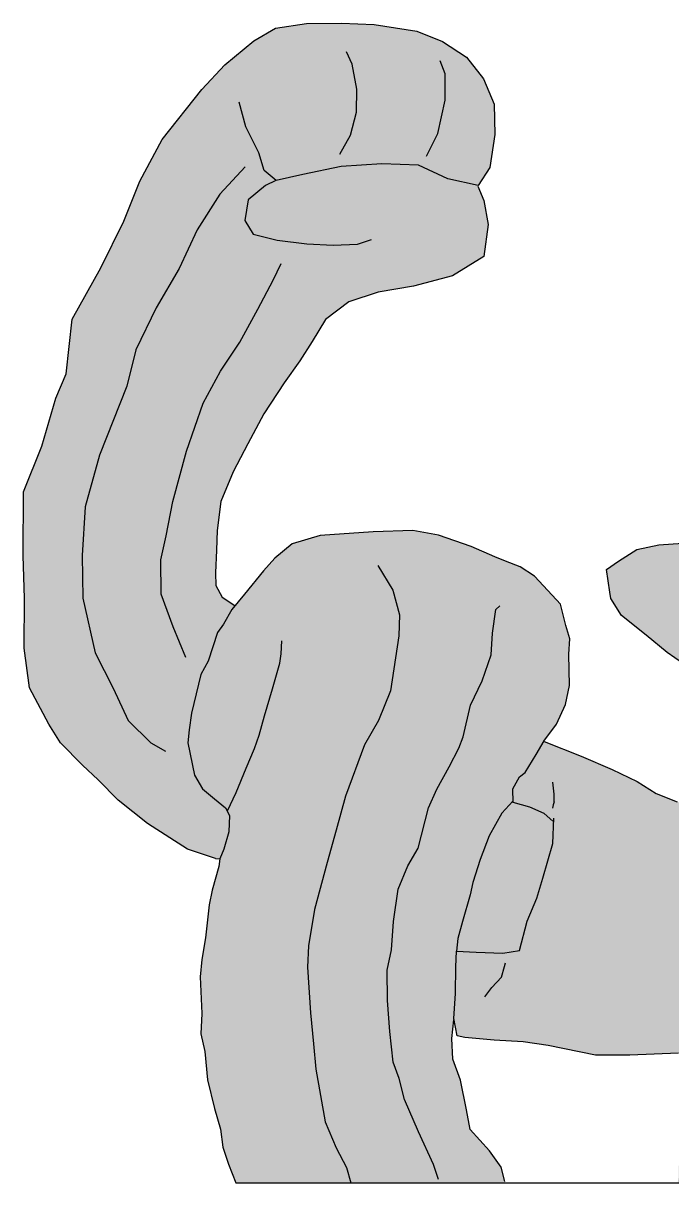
# Model space of a CAD drawing. Header units: millimetres. Extents: x 1902 to 3726, y 614 to 2098.
# Drawn here: x 1902 to 2534, y 614 to 1744 of the extents above; entities that cross this region are included whole.
import ezdxf

# ---------------------------------------------------------------- set-up
doc = ezdxf.new("R2010")
doc.units = ezdxf.units.MM
doc.layers.add('czarne', color=18, linetype='Continuous')

msp = doc.modelspace()

# ---------------------------------------------------------------- hatches: boundary and pattern name
at = {"layer": 'czarne', "true_color": 0xc7d83a}
h = msp.add_hatch(color=53, dxfattribs=at)
h.dxf.hatch_style = 1
h.paths.add_polyline_path([(2094.7, 1278.2), (2106.5, 1307.2), (2121, 1334.6), (2136.6, 1363.6), (2156.4, 1394), (2171.5, 1415.2), (2183.7, 1434), (2196.7, 1455.6), (2219.5, 1472.7), (2248.1, 1482.2), (2282.4, 1488.1), (2320.5, 1498.1), (2351.2, 1517), (2355.4, 1548), (2351, 1571.6), (2345, 1586.4), (2316, 1592.8), (2287.3, 1606.1), (2251.6, 1607.3), (2212, 1604.6), (2174.5, 1596.9), (2147.6, 1590.8), (2148.5, 1591.2), (2148.7, 1591), (2174.5, 1596.9), (2212, 1604.6), (2251.6, 1607.3), (2287.3, 1606.1), (2316, 1592.8), (2345.6, 1586.3), (2356.8, 1603.7), (2361.8, 1635.9), (2361.2, 1665.4), (2350.6, 1690), (2334.3, 1711.2), (2310.7, 1726.6), (2285.6, 1736.6), (2244.2, 1743.1), (2212.3, 1744.3), (2178.3, 1744), (2147.9, 1739.6), (2126.9, 1727.2), (2098.5, 1703.8), (2076.1, 1679.6), (2037.3, 1630.9), (2015.7, 1590.3), (2000.1, 1551.3), (1977.6, 1505.8), (1949.8, 1455.9), (1943.9, 1402.8), (1933.8, 1378.9), (1920.2, 1332.2), (1902.2, 1287.6), (1901.9, 1225.4), (1903.1, 1184.1), (1902.8, 1135.3), (1908.1, 1096.7), (1927, 1061.2), (1938.3, 1043), (1959.9, 1021.4), (1975, 1007.2), (1994.5, 987.2), (2023.1, 964.7), (2062.1, 939.6), (2089.3, 930.5), (2093.5, 930), (2097.5, 939.4), (2102.5, 956.3), (2103.2, 972.4), (2099.2, 979.7), (2088.5, 988.5), (2076.8, 998.4), (2069.1, 1011.7), (2062.6, 1043.1), (2063.7, 1055.7), (2065.9, 1072.2), (2075.2, 1109.6), (2082.2, 1122.8), (2091.4, 1150.5), (2097.1, 1158.8), (2105.3, 1173.2), (2108.4, 1176.9), (2095.9, 1185), (2089.7, 1196.5), (2089.4, 1208.9), (2090.5, 1231), (2091.1, 1249.9)])
at = {"layer": 'czarne', "true_color": 0xd0c082}
h = msp.add_hatch(color=53, dxfattribs=at)
h.dxf.hatch_style = 1
h.paths.add_polyline_path([(2984.1, 1636.7), (2954.9, 1654.2), (2933.3, 1667.9), (2891.2, 1677.2), (2874.1, 1683.9), (2847.7, 1688), (2814.8, 1690), (2774, 1691.2), (2740.8, 1691), (2703.9, 1690), (2697.3, 1691.5), (2681.3, 1685.8), (2655.3, 1682.3), (2635.5, 1674), (2618.2, 1658.3), (2608, 1642.4), (2606.5, 1621.8), (2612.5, 1600.3), (2627.3, 1591.1), (2652.4, 1588.2), (2689.3, 1592), (2721.8, 1597.4), (2741.1, 1599.9), (2741.1, 1600.1), (2741.1, 1599.9), (2753, 1601.4), (2786, 1605.3), (2818.9, 1606.1), (2855.6, 1602.6), (2898.4, 1591.2), (2935.5, 1581.2), (2964.6, 1564.2), (2964.5, 1564.1), (2986.7, 1548.3), (3006.8, 1533.5), (3022.6, 1517.6), (3035.5, 1503), (3048.6, 1479.2), (3064.4, 1453.9), (3073.8, 1434.1), (3080.7, 1419.7), (3094.9, 1363.1), (3101.9, 1336.6), (3108.2, 1315.7), (3112, 1292.2), (3117.8, 1254.6), (3123.2, 1227.7), (3124.2, 1196.2), (3123.6, 1178.8), (3122.6, 1122.3), (3124, 1094.5), (3124.4, 1057.2), (3132, 1062.1), (3137.6, 1072.5), (3140.6, 1091.5), (3146.5, 1125.5), (3152.4, 1179.3), (3154, 1206.9), (3154.7, 1243.6), (3153, 1296.9), (3151.2, 1314), (3149.6, 1338.7), (3148.6, 1364.7), (3139.4, 1394.9), (3132, 1422.7), (3131, 1427.4), (3124.9, 1449.7), (3112.7, 1479.9), (3098.2, 1509.6), (3086.8, 1530.9), (3072.7, 1551.9), (3053, 1572), (3017.2, 1606.8), (3001.5, 1620.9)])
h.paths.add_polyline_path([(2803.4, 1029), (2788.1, 1051.7), (2773.9, 1069.5), (2755.3, 1078.7), (2734.6, 1100.8), (2712.3, 1124.6), (2680.2, 1158.8), (2673.3, 1161), (2655.8, 1173.4), (2635.5, 1187.9), (2609.7, 1207.2), (2581.3, 1232), (2571.9, 1233.6), (2545.2, 1237.6), (2521.6, 1235.9), (2500.3, 1231.4), (2482.4, 1220.1), (2470.5, 1212), (2473.9, 1190), (2474.9, 1183.9), (2485.4, 1167.3), (2509.4, 1147.9), (2529.9, 1131.2), (2560.9, 1109.5), (2603, 1082), (2616.4, 1073.7), (2637.5, 1058.1), (2663.1, 1039.2), (2690.1, 1012.8), (2733, 980.7), (2746.9, 969.6), (2765.8, 951.1), (2793.5, 928.1), (2840.7, 880.1), (2854.8, 865.6), (2874.8, 844.1), (2920.4, 800.5), (2943.6, 781.8), (2965.7, 763), (2990, 750.5), (3023, 742.4), (3036.6, 757.5), (3037.6, 769.3), (3029.3, 762.9), (3011.2, 774.6), (2988, 803.5), (2980, 814.2), (2969.9, 835.8), (2953.5, 852.6), (2929.6, 876.7), (2920.2, 890.5), (2903.3, 910.4), (2884, 934.4), (2872.4, 963.3), (2865.1, 965.2), (2836.7, 989.5), (2822.4, 1005.5)])
at = {"layer": 'czarne', "true_color": 0xc7d83a}
h = msp.add_hatch(color=53, dxfattribs=at)
h.dxf.hatch_style = 1
h.paths.add_polyline_path([(2323.8, 825), (2323.3, 798.8), (2321.9, 773.8), (2320, 755), (2320.7, 734.9), (2328.3, 714.4), (2334, 685.5), (2337.6, 666.5), (2356.7, 645.5), (2367.8, 629.6), (2371.9, 614.5), (2109.1, 614.5), (2102, 632.5), (2096.7, 649.3), (2094.3, 666.8), (2088.3, 686.9), (2081.5, 714.7), (2079.1, 742.5), (2075.1, 759.5), (2076.1, 779.5), (2074.4, 815.2), (2076.1, 832.1), (2079.7, 853), (2083.3, 885.2), (2086.1, 899.6), (2092.7, 922.5), (2093.5, 930), (2097.5, 939.4), (2102.5, 956.3), (2103.2, 972.4), (2099.2, 979.7), (2088.5, 988.5), (2076.8, 998.4), (2069.1, 1011.7), (2062.6, 1043.1), (2063.7, 1055.7), (2065.9, 1072.2), (2075.2, 1109.6), (2082.2, 1122.8), (2091.4, 1150.5), (2097.1, 1158.8), (2105.3, 1173.2), (2117.6, 1187.9), (2136.2, 1210.6), (2147.2, 1223.2), (2164.1, 1237.1), (2191.6, 1245), (2243, 1248.8), (2281.9, 1250), (2306.9, 1245.4), (2338.8, 1234.3), (2361.7, 1224.2), (2372.1, 1220.1), (2386.4, 1214.6), (2400.5, 1205.4), (2413.5, 1191.6), (2425.8, 1178.3), (2430.9, 1157.4), (2434.8, 1144.6), (2433.8, 1129.5), (2434.6, 1099), (2430.6, 1080.6), (2421.9, 1061.4), (2409.8, 1045.2), (2402, 1031.9), (2391.2, 1014.1), (2385.9, 1010), (2379.3, 998.4), (2379.7, 986.5), (2379.4, 986.3), (2368.6, 974.7), (2356.4, 952.4), (2347.4, 929.6), (2340.4, 907.2), (2337.6, 895), (2330.3, 869), (2325.6, 852.5), (2324.4, 840.9)])
at = {"layer": 'czarne', "true_color": 0x79708f}
h = msp.add_hatch(color=8, dxfattribs=at)
h.dxf.hatch_style = 1
h.paths.add_polyline_path([(2614.6, 805.7), (2602.9, 840.3), (2598.2, 853.5), (2590.2, 873.5), (2583.1, 895.7), (2568.1, 948.3), (2562.3, 965.1), (2557.1, 981.3), (2539.5, 985.6), (2519.2, 993.7), (2500.7, 1005.4), (2476.3, 1017.3), (2445.8, 1030.2), (2409.5, 1044.6), (2402, 1031.9), (2391.2, 1014.1), (2385.9, 1010), (2379.3, 998.4), (2379.7, 984.9), (2395.8, 980.3), (2409.8, 974.4), (2419.2, 966), (2418.3, 945), (2408.5, 911.3), (2402.6, 891.9), (2393.3, 869.5), (2385.9, 840.8), (2369.6, 838.3), (2343.7, 839.2), (2324.4, 840.1), (2323.8, 825), (2323.3, 798.8), (2321.9, 774.6), (2325, 757.8), (2332.4, 755.9), (2361, 753.5), (2389.5, 751.8), (2413.7, 748.1), (2460, 738.9), (2493.4, 738.7), (2541.4, 740.8), (2541.4, 742.7), (2545.9, 750.2), (2567.6, 766.2), (2581.7, 781.6), (2597.5, 795.1)])
h.paths.add_polyline_path([(2639.2, 742.7), (2637.1, 755), (2628.3, 771.8), (2618.6, 794), (2614.6, 805.7), (2597.5, 795.1), (2581.7, 781.6), (2567.6, 766.2), (2545.9, 750.2), (2541.4, 742.7), (2541.4, 740.8), (2541.9, 721.7), (2541.8, 702.2), (2541.4, 682.7), (2543.4, 662.2), (2541.4, 646.7), (2541, 620.2), (2540, 614.5), (2676.5, 614.5), (2669.9, 648.9), (2661.2, 670.1), (2649.9, 692.7)])
h.paths.add_polyline_path([(3617.6, 660), (3622.2, 673.1), (3620.9, 694), (3622.1, 708.2), (3621.8, 726), (3621.9, 746.2), (3620.1, 756.6), (3606.5, 768.1), (3595.5, 777.5), (3577.9, 783.4), (3561, 782.9), (3554.4, 738.8), (3554.2, 712.5), (3555.1, 701.5), (3537.8, 686.6), (3517.5, 670.5), (3489.2, 654.6), (3466.3, 644.8), (3440, 632.2), (3424.7, 621), (3413.4, 614.5), (3614.5, 614.5), (3615.5, 647.2)])
at = {"layer": 'czarne', "true_color": 0xc7d83a}
h = msp.add_hatch(color=53, dxfattribs=at)
h.dxf.hatch_style = 1
h.paths.add_polyline_path([(2402.6, 891.9), (2393.3, 869.5), (2385.9, 840.8), (2369.6, 838.3), (2343.7, 839.2), (2324.4, 840.1), (2325.6, 852.5), (2330.3, 869), (2337.6, 895), (2340.4, 907.2), (2347.4, 929.6), (2356.4, 952.4), (2368.6, 974.7), (2379.7, 986.6), (2379.7, 984.9), (2395.8, 980.3), (2409.8, 974.4), (2419.2, 966), (2418.3, 945), (2408.5, 911.3)])

# ---------------------------------------------------------------- linework, layer by layer
at = {"layer": 'czarne'}
for p, q in [((2147.9, 1739.6), (2178.3, 1744)), ((2178.3, 1744), (2212.3, 1744.3)), ((2212.3, 1744.3), (2244.2, 1743.1)), ((2244.2, 1743.1), (2285.6, 1736.6)), ((2126.9, 1727.2), (2147.9, 1739.6)), ((2285.6, 1736.6), (2310.7, 1726.6)), ((2098.5, 1703.8), (2126.9, 1727.2)), ((2310.7, 1726.6), (2334.3, 1711.2)), ((2222.6, 1704.4), (2217.3, 1716.4)), ((2313.2, 1694.9), (2308.6, 1707.6)), ((2334.3, 1711.2), (2350.6, 1690)), ((2076.1, 1679.6), (2098.5, 1703.8)), ((2227.2, 1679.9), (2222.6, 1704.4)), ((2313.2, 1669.2), (2313.2, 1694.9)), ((2350.6, 1690), (2361.2, 1665.4)), ((2037.3, 1630.9), (2076.1, 1679.6)), ((2227, 1657.7), (2227.2, 1679.9)), ((2118.9, 1643.3), (2112.4, 1667.5)), ((2306.1, 1636.9), (2313.2, 1669.2)), ((2361.2, 1665.4), (2361.8, 1635.9)), ((2221, 1635.1), (2227, 1657.7)), ((2131.6, 1617.9), (2118.9, 1643.3)), ((2015.7, 1590.3), (2037.3, 1630.9)), ((2210.6, 1616.8), (2221, 1635.1)), ((2295, 1614.7), (2306.1, 1636.9)), ((2361.8, 1635.9), (2356.8, 1603.7)), ((2136.9, 1600.8), (2131.6, 1617.9)), ((2212, 1604.6), (2174.5, 1596.9)), ((2251.6, 1607.3), (2212, 1604.6)), ((2287.3, 1606.1), (2251.6, 1607.3)), ((2316, 1592.8), (2287.3, 1606.1)), ((2118.2, 1604.3), (2093.6, 1577.8)), ((2148.7, 1591), (2136.9, 1600.8)), ((2174.5, 1596.9), (2148.7, 1591)), ((2356.8, 1603.7), (2345.6, 1586.3)), ((2000.1, 1551.3), (2015.7, 1590.3)), ((2138.1, 1586.3), (2121.3, 1572.1)), ((2148.2, 1591), (2138.1, 1586.3)), ((2345.6, 1586.3), (2316, 1592.8)), ((2345.3, 1585.5), (2351, 1571.6)), ((2093.6, 1577.8), (2071.6, 1542.8)), ((2121.3, 1572.1), (2118, 1552.1)), ((2351, 1571.6), (2355.4, 1548)), ((1977.6, 1505.8), (2000.1, 1551.3)), ((2118, 1552.1), (2126.3, 1538.8)), ((2355.4, 1548), (2351.2, 1517)), ((2071.6, 1542.8), (2054, 1505.2)), ((2126.3, 1538.8), (2149.4, 1533)), ((2149.4, 1533), (2178.4, 1529.4)), ((2178.4, 1529.4), (2204.1, 1527.9)), ((2204.1, 1527.9), (2228, 1529.1)), ((2228, 1529.1), (2241.6, 1533.6)), ((2351.2, 1517), (2320.5, 1498.1)), ((1949.8, 1455.9), (1977.6, 1505.8)), ((2054, 1505.2), (2031.7, 1467.1)), ((2145.8, 1493.9), (2153.3, 1510)), ((2130.6, 1465.6), (2145.8, 1493.9)), ((2320.5, 1498.1), (2282.4, 1488.1)), ((2248.1, 1482.2), (2219.5, 1472.7)), ((2282.4, 1488.1), (2248.1, 1482.2)), ((2219.5, 1472.7), (2196.7, 1455.6)), ((2031.7, 1467.1), (2011.9, 1426.2)), ((2113.3, 1433.4), (2130.6, 1465.6)), ((1943.9, 1402.8), (1949.8, 1455.9)), ((2196.7, 1455.6), (2183.7, 1434)), ((2011.9, 1426.2), (2003, 1390.8)), ((2094.3, 1405.4), (2113.3, 1433.4)), ((2183.7, 1434), (2171.5, 1415.2)), ((2171.5, 1415.2), (2156.4, 1394)), ((1933.8, 1378.9), (1943.9, 1402.8)), ((2077.5, 1374.1), (2094.3, 1405.4)), ((2003, 1390.8), (1976.4, 1323.4)), ((2156.4, 1394), (2136.6, 1363.6)), ((1920.2, 1332.2), (1933.8, 1378.9)), ((2061.1, 1327.2), (2077.5, 1374.1)), ((2136.6, 1363.6), (2121, 1334.6)), ((2121, 1334.6), (2106.5, 1307.2)), ((1902.2, 1287.6), (1920.2, 1332.2)), ((1976.4, 1323.4), (1962.3, 1273.1)), ((2047.7, 1278.3), (2061.1, 1327.2)), ((2106.5, 1307.2), (2094.7, 1278.2)), ((1901.9, 1225.4), (1902.2, 1287.6)), ((2041.3, 1244.9), (2047.7, 1278.3)), ((2094.7, 1278.2), (2091.1, 1249.9)), ((1962.3, 1273.1), (1959.3, 1225.8)), ((2036.1, 1221.5), (2041.3, 1244.9)), ((2091.1, 1249.9), (2090.5, 1231)), ((2191.6, 1245), (2164.1, 1237.1)), ((2243, 1248.8), (2191.6, 1245)), ((2281.9, 1250), (2243, 1248.8)), ((2306.9, 1245.4), (2281.9, 1250)), ((2338.8, 1234.3), (2306.9, 1245.4)), ((2164.1, 1237.1), (2147.2, 1223.2)), ((2361.7, 1224.2), (2338.8, 1234.3)), ((2500.3, 1231.4), (2521.6, 1235.9)), ((2521.6, 1235.9), (2545.2, 1237.6)), ((1903.1, 1184.1), (1901.9, 1225.4)), ((1959.3, 1225.8), (1960, 1184.1)), ((2036.5, 1187.9), (2036.1, 1221.5)), ((2090.5, 1231), (2089.4, 1208.9)), ((2147.2, 1223.2), (2136.2, 1210.6)), ((2372.1, 1220.1), (2361.7, 1224.2)), ((2482.4, 1220.1), (2500.3, 1231.4)), ((2136.2, 1210.6), (2117.6, 1187.9)), ((2247.7, 1216), (2262.4, 1191.9)), ((2386.4, 1214.6), (2372.1, 1220.1)), ((2400.5, 1205.4), (2386.4, 1214.6)), ((2470.5, 1212), (2482.4, 1220.1)), ((2473.9, 1190), (2470.5, 1212)), ((2089.4, 1208.9), (2089.7, 1196.5)), ((2413.5, 1191.6), (2400.5, 1205.4)), ((2048, 1156.3), (2036.5, 1187.9)), ((2089.7, 1196.5), (2095.9, 1185)), ((2117.6, 1187.9), (2105.3, 1173.2)), ((2262.4, 1191.9), (2268.9, 1167.7)), ((2425.8, 1178.3), (2413.5, 1191.6)), ((2474.9, 1183.9), (2473.9, 1190)), ((1902.8, 1135.3), (1903.1, 1184.1)), ((1960, 1184.1), (1972, 1130.9)), ((2095.9, 1185), (2108.3, 1177)), ((2362.9, 1173.2), (2366.5, 1176.5)), ((2430.9, 1157.4), (2425.8, 1178.3)), ((2485.4, 1167.3), (2474.9, 1183.9)), ((2105.3, 1173.2), (2097.1, 1158.8)), ((2268.9, 1167.7), (2268.3, 1147.5)), ((2359.6, 1150), (2362.9, 1173.2)), ((2509.4, 1147.9), (2485.4, 1167.3)), ((2060.4, 1126.4), (2048, 1156.3)), ((2097.1, 1158.8), (2091.4, 1150.5)), ((2434.8, 1144.6), (2430.9, 1157.4)), ((2091.4, 1150.5), (2082.2, 1122.8)), ((2153.5, 1129.9), (2154, 1142.4)), ((2268.3, 1147.5), (2259.9, 1093.9)), ((2358.2, 1129), (2359.6, 1150)), ((2433.8, 1129.5), (2434.8, 1144.6)), ((2529.9, 1131.2), (2509.4, 1147.9)), ((1908.1, 1096.7), (1902.8, 1135.3)), ((1972, 1130.9), (1989.5, 1096.3)), ((2152.2, 1120.7), (2153.5, 1129.9)), ((2560.9, 1109.5), (2529.9, 1131.2)), ((2082.2, 1122.8), (2075.2, 1109.6)), ((2144.9, 1095.6), (2152.2, 1120.7)), ((2349.4, 1103.7), (2358.2, 1129)), ((2434.6, 1099), (2433.8, 1129.5)), ((2075.2, 1109.6), (2065.9, 1072.2)), ((1927, 1061.2), (1908.1, 1096.7)), ((1989.5, 1096.3), (2004.4, 1065)), ((2338.1, 1079.8), (2349.4, 1103.7)), ((2430.6, 1080.6), (2434.6, 1099)), ((2137.3, 1069.3), (2144.9, 1095.6)), ((2259.9, 1093.9), (2248.2, 1065)), ((2331, 1048.9), (2338.1, 1079.8)), ((2421.9, 1061.4), (2430.6, 1080.6)), ((2004.4, 1065), (2026.4, 1043)), ((2065.9, 1072.2), (2063.7, 1055.7)), ((2132, 1050.7), (2137.3, 1069.3)), ((2248.2, 1065), (2234.8, 1041.2)), ((1938.3, 1043), (1927, 1061.2)), ((2063.7, 1055.7), (2062.6, 1043.1)), ((2409.6, 1044.9), (2421.9, 1061.4)), ((1959.9, 1021.4), (1938.3, 1043)), ((2026.4, 1043), (2040.6, 1035.1)), ((2062.6, 1043.1), (2069.1, 1011.7)), ((2127.6, 1037.7), (2132, 1050.7)), ((2234.8, 1041.2), (2216.3, 991.3)), ((2326.7, 1038.1), (2331, 1048.9)), ((2402, 1031.9), (2409.8, 1045.1)), ((2409.6, 1044.9), (2409.8, 1045.1)), ((2409.9, 1044.4), (2445.8, 1030.2)), ((2119.2, 1018.6), (2127.6, 1037.7)), ((2317.2, 1019.7), (2326.7, 1038.1)), ((2391.2, 1014.1), (2402, 1031.9)), ((2445.8, 1030.2), (2476.3, 1017.3)), ((1975, 1007.2), (1959.9, 1021.4)), ((2109.6, 994.9), (2119.2, 1018.6)), ((2305.3, 998.1), (2317.2, 1019.7)), ((2476.3, 1017.3), (2500.7, 1005.4)), ((1994.5, 987.2), (1975, 1007.2)), ((2069.1, 1011.7), (2076.8, 998.4)), ((2379.3, 998.4), (2385.9, 1010)), ((2385.9, 1010), (2391.2, 1014.1)), ((2076.8, 998.4), (2088.5, 988.5)), ((2101.2, 976.8), (2109.6, 994.9)), ((2297.2, 979.7), (2305.3, 998.1)), ((2379.7, 984.9), (2379.3, 998.4)), ((2419.5, 993.2), (2418.3, 1004.8)), ((2500.7, 1005.4), (2519.2, 993.7)), ((2023.1, 964.7), (1994.5, 987.2)), ((2088.5, 988.5), (2099.2, 979.7)), ((2216.3, 991.3), (2207.1, 958)), ((2379.4, 986.3), (2368.6, 974.7)), ((2379.4, 986.3), (2379.7, 986.5)), ((2395.8, 980.3), (2379.7, 984.9)), ((2419.6, 985.7), (2418.7, 982.6)), ((2419.5, 985.4), (2419.5, 993.2)), ((2519.2, 993.7), (2539.5, 985.6)), ((2099.2, 979.7), (2103.2, 972.4)), ((2103.2, 972.4), (2102.5, 956.3)), ((2287.1, 940.4), (2297.2, 979.7)), ((2368.6, 974.7), (2356.4, 952.4)), ((2409.8, 974.4), (2395.8, 980.3)), ((2418.2, 966.9), (2409.8, 974.4)), ((2418.7, 982.6), (2418, 979.6)), ((2062.1, 939.6), (2023.1, 964.7)), ((2418.3, 945), (2419.3, 969.8)), ((2102.5, 956.3), (2097.5, 939.4)), ((2207.1, 958), (2198.4, 926.5)), ((2356.4, 952.4), (2347.4, 929.6)), ((2089.3, 930.5), (2062.1, 939.6)), ((2097.5, 939.4), (2093.5, 930)), ((2277.1, 923.2), (2287.1, 940.4)), ((2408.5, 911.3), (2418.3, 945)), ((2089.3, 930.5), (2093.5, 930)), ((2093.5, 930), (2092.7, 922.5)), ((2198.4, 926.5), (2186.1, 880.8)), ((2347.4, 929.6), (2340.4, 907.2)), ((2092.7, 922.5), (2086.1, 899.6)), ((2267.4, 900.5), (2277.1, 923.2)), ((2340.4, 907.2), (2337.6, 895)), ((2402.6, 891.9), (2408.5, 911.3)), ((2086.1, 899.6), (2083.3, 885.2)), ((2263, 869.2), (2267.4, 900.5)), ((2337.6, 895), (2330.3, 869)), ((2083.3, 885.2), (2079.7, 853)), ((2393.3, 869.5), (2402.6, 891.9)), ((2186.1, 880.8), (2180, 845.5)), ((2261.1, 841.5), (2263, 869.2)), ((2330.3, 869), (2325.6, 852.5)), ((2385.9, 840.8), (2393.3, 869.5)), ((2079.7, 853), (2076.1, 832.1)), ((2325.6, 852.5), (2324.4, 840.3)), ((2180, 845.5), (2179, 824.7)), ((2256.9, 821.7), (2261.1, 841.5)), ((2323.8, 825), (2324.4, 840.1)), ((2324.4, 840.1), (2343.7, 839.2)), ((2343.7, 839.2), (2369.6, 838.3)), ((2369.6, 838.3), (2385.9, 840.8)), ((2076.1, 832.1), (2074.4, 815.2)), ((2323.3, 798.8), (2323.8, 825)), ((2368.3, 814.9), (2371.1, 825.1)), ((2371.1, 825.1), (2372.1, 828.8)), ((2074.4, 815.2), (2076.1, 779.5)), ((2179, 824.7), (2182.1, 780.1)), ((2257.1, 792.1), (2256.9, 821.7)), ((2359, 804.6), (2368.3, 814.9)), ((2352.1, 795.7), (2359, 804.6)), ((2259.5, 762), (2257.1, 792.1)), ((2321.9, 774.6), (2323.3, 798.8)), ((2182.1, 780.1), (2185, 750)), ((2076.1, 779.5), (2075.1, 759.5)), ((2320, 755), (2321.9, 773.3)), ((2325, 757.8), (2321.9, 774.6)), ((2075.1, 759.5), (2079.1, 742.5)), ((2262.8, 732), (2259.5, 762)), ((2332.4, 755.9), (2325, 757.8)), ((2185, 750), (2187.2, 725.3)), ((2320.7, 734.9), (2320, 755)), ((2361, 753.5), (2332.4, 755.9)), ((2389.5, 751.8), (2361, 753.5)), ((2413.7, 748.1), (2389.5, 751.8)), ((2460, 738.9), (2413.7, 748.1)), ((2079.1, 742.5), (2081.5, 714.7)), ((2328.3, 714.4), (2320.7, 734.9)), ((2493.4, 738.7), (2460, 738.9)), ((2541, 740.7), (2493.4, 738.7)), ((2187.2, 725.3), (2196.2, 673.8)), ((2268.5, 716), (2262.8, 732)), ((2081.5, 714.7), (2088.3, 686.9)), ((2273.8, 695.7), (2268.5, 716)), ((2334, 685.5), (2328.3, 714.4)), ((2287.2, 664), (2273.8, 695.7)), ((2088.3, 686.9), (2094.3, 666.8)), ((2337.6, 666.5), (2334, 685.5)), ((2094.3, 666.8), (2096.7, 649.3)), ((2196.2, 673.8), (2207.2, 648.6)), ((2301.9, 632.2), (2287.2, 664)), ((2356.7, 645.5), (2337.6, 666.5)), ((2096.7, 649.3), (2102, 632.5)), ((2207.2, 648.6), (2217.2, 629.5)), ((2367.8, 629.6), (2356.7, 645.5)), ((2102, 632.5), (2109.1, 614.5)), ((2217.2, 629.5), (2221.5, 614.5)), ((2306.7, 617.6), (2301.9, 632.2)), ((2371.6, 615.6), (2367.8, 629.6)), ((2109.1, 614.5), (3614.5, 614.5))]:
    msp.add_line(p, q, dxfattribs=at)

doc.saveas('drawing.dxf')
